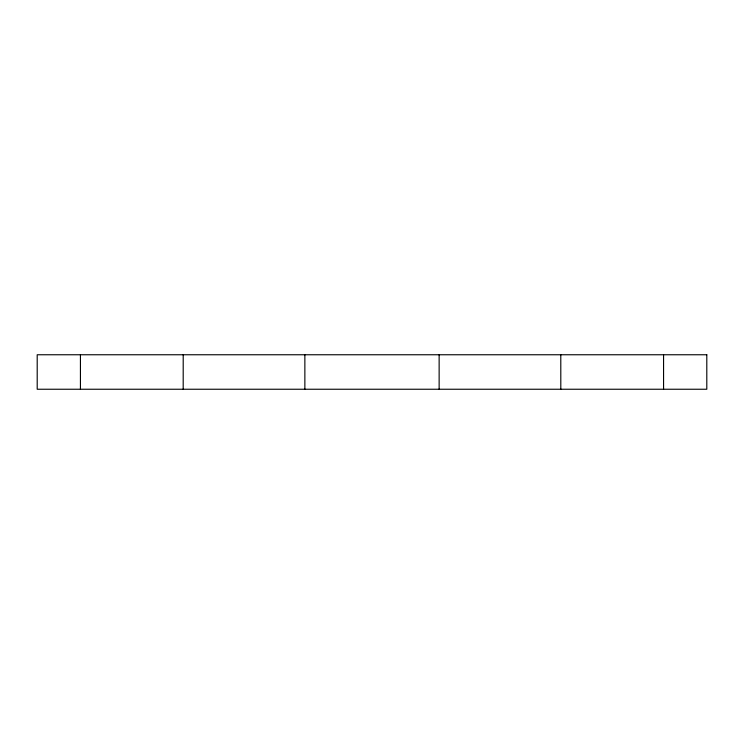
<?xml version="1.0" encoding="UTF-8"?>
<svg xmlns="http://www.w3.org/2000/svg" width="744" height="744" viewBox="0 0 744 744"><rect width="100%" height="100%" fill="white"/><g stroke="black" fill="none" stroke-linecap="round" stroke-linejoin="round"><path stroke-width="1.12" d="M663.564 354.758L663.564 389.242M560.79 354.758L560.809 389.242M439.137 354.758L439.137 389.242M304.863 354.758L304.863 389.242M183.21 354.758L183.191 389.242M80.436 354.758L80.436 389.242M706.8 354.758L37.2 354.758L37.2 389.242L706.8 389.242L706.8 354.758"/></g></svg>
